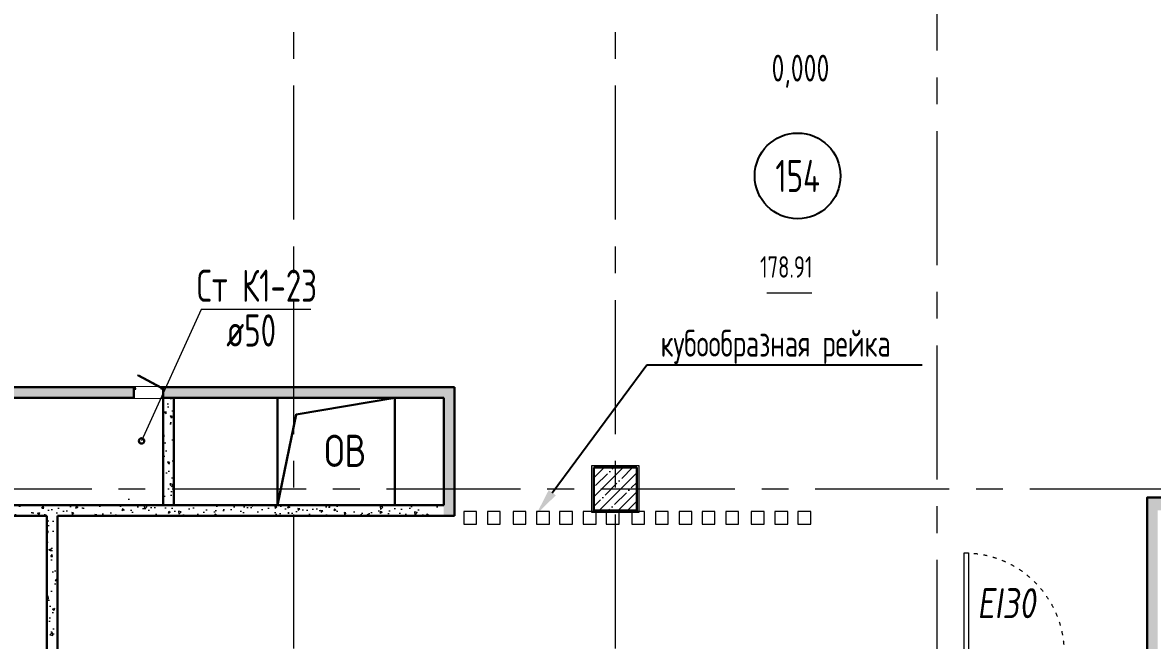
# Model space of a CAD drawing. Header units: millimetres. Extents: x -8689834 to 9419935, y 0 to 233063.
# Drawn here: x -211763 to -201223, y 117188 to 122952 of the extents above; entities that cross this region are included whole.
import ezdxf
from ezdxf import colors
from ezdxf.entities.mleader import LeaderData, LeaderLine
from ezdxf.enums import TextEntityAlignment as Align
from ezdxf.math import Vec2, Vec3

# ---------------------------------------------------------------- set-up
doc = ezdxf.new("R2010")
doc.units = ezdxf.units.MM
doc.header["$MEASUREMENT"] = 0
doc.linetypes.add('ACAD_ISO03W100', pattern=[30, 12, -18])
doc.linetypes.add('CENTER', pattern=[2, 1.25, -0.25, 0.25, -0.25])
doc.layers.get('0').update_dxf_attribs({"color": 250, "lineweight": 9})
for name, color, linetype, lineweight in [('АР_Выноски АПР', 7, 'Continuous', 5), ('АР_Двери', 175, 'Continuous', 18), ('АР_Колонны', 250, 'Continuous', 30), ('АР_Колонны Штрих', 250, 'Continuous', 5), ('АР_Маркер экспликации', 239, 'Continuous', 13), ('АР_Номер помещения', 1, 'Continuous', 25), ('АР_Оси', 195, 'Continuous', 9), ('АР_Отметки', 250, 'Continuous', 15), ('АР_Перегородки газоблок', 165, 'Continuous', 30), ('АР_Перегородки газоблок_Штрих', 165, 'Continuous', 5), ('АР_Подоконники', 163, 'Continuous', 9), ('АР_Помещения_площадь', 19, 'Continuous', 9), ('АР_Сущ Несущая стена', 216, 'Continuous', 30), ('ВК_канализация', 32, 'Continuous', 30), ('Задания на лючки', 32, 'Continuous', 15), ('М_проемы ОВ 4-5эт', 172, 'Continuous', 30), ('ОТВ.ВК', 212, 'Continuous', 30), ('ТХ_пищеблок', 30, 'Continuous', 20), ('Эвакуация', 7, 'Continuous', 9)]:
    doc.layers.add(name, color=color, linetype=linetype, lineweight=lineweight)
doc.layers.add('АР_Отверстия', color=251, linetype='Continuous')
doc.layers.add('АР_ПБ_Двери', color=7, linetype='Continuous', lineweight=15, true_color=0xdb0000)
doc.styles.add('ICOCPEUR', font='isocpeur.ttf')
doc.styles.add('ISOCPEUR', font='isocpeur.ttf', dxfattribs={"width": 0.7})
doc.styles.get("Standard").update_dxf_attribs({"font": 'isocpeur.ttf', "width": 0.7})
doc.styles.add('Архитект', font='isocpeur.ttf', dxfattribs={"width": 0.8, "oblique": 8})

# ---------------------------------------------------------------- blocks, each defined once
blk = doc.blocks.new('*U48')
at = {"layer": 'АР_Номер помещения', "color": 7}
blk.add_circle((-1643, -5356), 400, dxfattribs=at)
at = {"layer": 'АР_Помещения_площадь', "color": 7}
blk.add_line((-1510, -6451), (-1932, -6451), dxfattribs=at)
at = {"color": 7, "style": 'ISOCPEUR', "width": 0.7, "flags": 1}
blk.add_attdef('КАТЕГОРИЯ', (-499, -2092), '', height=250, dxfattribs=at)
at = {"layer": 'АР_Номер помещения', "color": 7, "style": 'ISOCPEUR', "width": 0.7}
blk.add_attdef('НОМЕР_ПОМЕЩЕНИЯ', text='', height=300, dxfattribs=at).set_placement((-1643, -5356), align=Align.MIDDLE_CENTER)
at = {"layer": 'АР_Помещения_площадь', "color": 7, "lineweight": 30, "width": 0.7, "flags": 104}
blk.add_attdef('ИМЯ_ПОМЕЩЕНИЯ', text='', height=100, dxfattribs=at).set_placement((158, 1217), align=Align.MIDDLE_CENTER)
at = {"layer": 'АР_Помещения_площадь', "color": 7, "style": 'ISOCPEUR', "width": 0.7}
blk.add_attdef('ПЛОЩАДЬ_ПОМЕЩЕНИЯ', text='', height=200, dxfattribs=at).set_placement((-1505, -6205), align=Align.MIDDLE_RIGHT)
blk = doc.blocks.new('*U787')
blk.add_lwpolyline([(-100, 80), (-100, 1010), (-140, 1010), (-140, 80)], close=True)
for points in [[(-1130, 0), (-1130, 80), (-1075, 80), (-1075, 0), (-1130, 0)], [(-1075, 80), (-1075, 0), (-1015, 0), (-1015, 40), (-1030, 40), (-1030, 80), (-1075, 80)], [(-55, 80), (-55, 0), (-115, 0), (-115, 40), (-100, 40), (-100, 80), (-55, 80)], [(0, 0), (0, 80), (-55, 80), (-55, 0), (0, 0)]]:
    blk.add_lwpolyline(points)
at = {"linetype": 'ACAD_ISO03W100', "ltscale": 3}
blk.add_arc((-100, 80), 930, 90, 180, dxfattribs=at)
blk = doc.blocks.new('_DotSmall')
at = {"color": 0, "linetype": 'ByBlock', "const_width": 0.5}
blk.add_lwpolyline([(-0.0625, 0, 1), (0.0625, 0, 1)], format="xyb", close=True, dxfattribs=at)
blk = doc.blocks.new('*U2002')
at = {"color": 7}
blk.add_wipeout([(-565, 60), (445, 60), (445, -310), (-565, -310)], dxfattribs=at)
for p, q in [((-530, 60), (-565, 60)), ((-550, 60), (-550, -10)), ((-550, -10), (-550, 60)), ((-510, 60), (-530, 60)), ((-510, 20), (-510, 60)), ((-500, 20), (-510, 20)), ((-500, -10), (-500, 20)), ((380, -10), (380, 20)), ((380, 20), (390, 20)), ((390, 20), (390, 60)), ((390, 60), (410, 60)), ((410, 60), (445, 60)), ((430, 60), (430, -10)), ((430, -10), (430, 60)), ((-565, -10), (-530, -10)), ((-530, -10), (-500, -10)), ((410, -10), (380, -10)), ((445, -10), (410, -10))]:
    blk.add_line(p, q)
at = {"lineweight": 30}
for p, q in [((-565, 60), (-565, -310)), ((445, 60), (445, -310))]:
    blk.add_line(p, q, dxfattribs=at)
blk.add_lwpolyline([(389, 60), (370, 25), (-424, 448), (-406, 483)], close=True)

msp = doc.modelspace()

# ---------------------------------------------------------------- hatches: boundary and pattern name
at = {"layer": 'АР_Колонны Штрих', "ltscale": 100}
h = msp.add_hatch(dxfattribs=at)
h.set_pattern_fill('ANSI35', color=256, scale=500)
h.set_pattern_definition([(45, (-1163486.01, 158672.16), (-88.388348, 88.388348), []), (45, (-1163397.63, 158672.16), (-88.388348, 88.388348), [156.25, -31.25, 0, -31.25])])
h.paths.add_polyline_path([(-206033.915, 118800.682), (-206433.915, 118800.682), (-206433.915, 118400.682), (-206033.915, 118400.682)])
at = {"layer": 'АР_Перегородки газоблок_Штрих', "ltscale": 100}
h = msp.add_hatch(dxfattribs=at)
h.set_pattern_fill('AR-CONC', color=256, scale=30)
h.set_pattern_definition([(50, (2627.93, 6749.96), (215.17805, -18.82564), [22.5, -247.5]), (355, (2627.93, 6749.96), (-41.6254, 225.65764), [18, -198]), (100.45144, (2645.86, 6748.4), (173.55265, 206.832), [19.12206, -210.34263]), (46.1842, (2627.93, 6809.96), (320.1724, -49.65578), [33.75, -371.25]), (96.63564, (2654.6, 6805.82), (280.3986, 292.2356), [28.6831, -315.51413]), (351.18416, (2627.93, 6809.96), (280.3986, 292.2356), [27, -297]), (21, (2657.93, 6794.96), (179.07212, -120.78567), [22.5, -247.5]), (326, (2657.93, 6794.96), (72.9946, 217.54501), [18, -198]), (71.45144, (2672.85, 6784.9), (252.06671, 96.75935), [19.12206, -210.34263]), (37.5, (2627.93, 6749.96), (3.647957, 99.868156), [0, -195.6, 0, -201, 0, -198.75]), (7.5, (2627.93, 6749.96), (78.92086, 118.323514), [0, -114.6, 0, -191.1, 0, -75.75]), (327.5, (2561.03, 6749.96), (160.14673, -6.766462), [0, -75, 0, -234, 0, -310.5]), (317.5, (2531.03, 6749.96), (174.95585, 30.031495), [0, -97.5, 0, -155.4, 0, -220.5])])
h.paths.add_polyline_path([(-207733.915, 119550.642), (-214417.215, 119550.642), (-214272.029, 119450.642), (-207833.915, 119450.642), (-207833.915, 118350.682), (-207733.915, 118350.682)])
h = msp.add_hatch(dxfattribs=at)
h.set_pattern_fill('AR-CONC', color=256, scale=30, angle=90)
h.set_pattern_definition([(140, (-97651.45, 329792.49), (18.82564, 215.17805), [22.5, -247.5]), (85, (-97651.45, 329792.49), (-225.65764, -41.6254), [18, -198]), (190.45144, (-97649.88, 329810.42), (-206.832, 173.55265), [19.12206, -210.34263]), (136.1842, (-97711.45, 329792.5), (49.65578, 320.1724), [33.75, -371.25]), (186.63564, (-97707.3, 329819.17), (-292.2356, 280.3986), [28.6831, -315.51413]), (81.18416, (-97711.45, 329792.5), (-292.2356, 280.3986), [27, -297]), (111, (-97696.45, 329822.49), (120.78567, 179.07212), [22.5, -247.5]), (56, (-97696.45, 329822.49), (-217.54501, 72.9946), [18, -198]), (161.45144, (-97686.38, 329837.4), (-96.75935, 252.06671), [19.12206, -210.34263]), (127.5, (-97651.45, 329792.49), (-99.868156, 3.647957), [0, -195.6, 0, -201, 0, -198.75]), (97.5, (-97651.45, 329792.49), (-118.323514, 78.92086), [0, -114.6, 0, -191.1, 0, -75.75]), (57.5, (-97651.45, 329725.59), (6.766462, 160.14673), [0, -75, 0, -234, 0, -310.5]), (47.5, (-97651.45, 329695.59), (-30.031495, 174.95585), [0, -97.5, 0, -155.4, 0, -220.5])])
h.paths.add_polyline_path([(-210452.132, 119450.642), (-210452.132, 118450.682), (-210352.129, 118450.682), (-210352.129, 119330.642), (-210352.129, 119450.642)])
h = msp.add_hatch(dxfattribs=at)
h.set_pattern_fill('AR-CONC', color=256, scale=30)
h.set_pattern_definition([(50, (0, 0), (215.17805, -18.82564), [22.5, -247.5]), (355, (0, 0), (-41.6254, 225.65764), [18, -198]), (100.45144, (17.93, -1.57), (173.55265, 206.832), [19.12206, -210.34263]), (46.1842, (0, 60), (320.1724, -49.65578), [33.75, -371.25]), (96.63564, (26.68, 55.86), (280.3986, 292.2356), [28.6831, -315.51413]), (351.18416, (0, 60), (280.3986, 292.2356), [27, -297]), (21, (30, 45), (179.07212, -120.78567), [22.5, -247.5]), (326, (30, 45), (72.9946, 217.54501), [18, -198]), (71.45144, (44.92, 34.93), (252.06671, 96.75935), [19.12206, -210.34263]), (37.5, (0, 0), (3.647957, 99.868156), [0, -195.6, 0, -201, 0, -198.75]), (7.5, (0, 0), (78.92086, 118.323514), [0, -114.6, 0, -191.1, 0, -75.75]), (327.5, (-66.9, 0), (160.14673, -6.766462), [0, -75, 0, -234, 0, -310.5]), (317.5, (-96.9, 0), (174.95585, 30.031495), [0, -97.5, 0, -155.4, 0, -220.5])])
h.paths.add_polyline_path([(-201173.791, 118370.892), (-201173.6, 118400.654), (-200433.915, 118400.682), (-200433.915, 118520.682), (-201273.392, 118520.65), (-201273.39, 115964.62), (-201273.322, 115964.62), (-201273.39, 115627.62), (-201273.39, 115600.682), (-201173.788, 115600.682)])
h.paths.add_polyline_path([(-201173.788, 115600.682), (-201273.39, 115600.106), (-201273.39, 115007.167), (-201273.388, 112600.682), (-201173.388, 112600.682), (-201173.388, 112680.682), (-200433.915, 112680.682), (-200433.915, 112800.682), (-200573.786, 112800.682), (-200573.786, 112800.677), (-201173.786, 112800.677)])
h.paths.add_polyline_path([(-200433.915, 112520.652), (-201173.388, 112520.651), (-201173.388, 112600.682), (-201273.388, 112600.682), (-201273.387, 110702.537), (-201173.387, 110702.536), (-201173.388, 112400.651), (-200433.917, 112400.652), (-200433.915, 112400.652)])
h = msp.add_hatch(dxfattribs=at)
h.set_pattern_fill('AR-CONC', color=256, scale=30)
h.set_pattern_definition([(50, (-1093.51, 5650), (215.17805, -18.82564), [22.5, -247.5]), (355, (-1093.5, 5650), (-41.6254, 225.65764), [18, -198]), (100.45144, (-1075.58, 5648.43), (173.55265, 206.832), [19.12206, -210.34263]), (46.1842, (-1093.5, 5710), (320.1724, -49.65578), [33.75, -371.25]), (96.63564, (-1066.83, 5705.86), (280.3986, 292.2356), [28.6831, -315.51413]), (351.18416, (-1093.5, 5710), (280.3986, 292.2356), [27, -297]), (21, (-1063.51, 5695), (179.07212, -120.78567), [22.5, -247.5]), (326, (-1063.5, 5695), (72.9946, 217.54501), [18, -198]), (71.45144, (-1048.59, 5684.93), (252.06671, 96.75935), [19.12206, -210.34263]), (37.5, (-1093.51, 5650), (3.647957, 99.868156), [0, -195.6, 0, -201, 0, -198.75]), (7.5, (-1093.51, 5650), (78.92086, 118.323514), [0, -114.6, 0, -191.1, 0, -75.75]), (327.5, (-1160.41, 5650), (160.14673, -6.766462), [0, -75, 0, -234, 0, -310.5]), (317.5, (-1190.41, 5650), (174.95585, 30.031495), [0, -97.5, 0, -155.4, 0, -220.5])])
h.paths.add_polyline_path([(-211435.354, 118450.682), (-214333.915, 118450.682), (-214333.915, 118350.682), (-211535.354, 118350.682), (-211535.354, 115923.779), (-211435.354, 115923.779)])
h = msp.add_hatch(dxfattribs=at)
h.set_pattern_fill('AR-CONC', color=256, scale=30, angle=180)
h.set_pattern_definition([(230, (-421777.2, 231151.36), (-215.17805, 18.82564), [22.5, -247.5]), (175, (-421777.2, 231151.36), (41.6254, -225.65764), [18, -198]), (280.45144, (-421795.13, 231152.93), (-173.55265, -206.832), [19.12206, -210.34263]), (226.1842, (-421777.2, 231091.36), (-320.1724, 49.65578), [33.75, -371.25]), (276.63564, (-421803.88, 231095.5), (-280.3986, -292.2356), [28.6831, -315.51413]), (171.18416, (-421777.2, 231091.36), (-280.3986, -292.2356), [27, -297]), (201, (-421807.2, 231106.36), (-179.07212, 120.78567), [22.5, -247.5]), (146, (-421807.2, 231106.36), (-72.9946, -217.54501), [18, -198]), (251.45144, (-421822.12, 231116.43), (-252.06671, -96.75935), [19.12206, -210.34263]), (217.5, (-421777.2, 231151.365), (-3.647957, -99.868156), [0, -195.6, 0, -201, 0, -198.75]), (187.5, (-421777.2, 231151.36), (-78.92086, -118.323514), [0, -114.6, 0, -191.1, 0, -75.75]), (147.5, (-421710.3, 231151.365), (-160.14673, 6.766462), [0, -75, 0, -234, 0, -310.5]), (137.5, (-421680.3, 231151.36), (-174.95585, -30.031495), [0, -97.5, 0, -155.4, 0, -220.5])])
h.paths.add_polyline_path([(-211435.354, 118350.682), (-207835.777, 118350.682), (-207835.777, 118450.682), (-211435.354, 118450.682)])

# ---------------------------------------------------------------- linework, layer by layer
at = {"ltscale": 100}
msp.add_lwpolyline([(-206453.915, 118820.682), (-206013.915, 118820.682), (-206013.915, 118380.682), (-206453.915, 118380.682)], close=True, dxfattribs=at)
at = {"layer": 'АР_Колонны', "ltscale": 100}
msp.add_lwpolyline([(-206433.915, 118800.682), (-206033.915, 118800.682), (-206033.915, 118400.682), (-206433.915, 118400.682)], close=True, dxfattribs=at)
at = {"layer": 'АР_Оси', "linetype": 'CENTER', "ltscale": 1000}
for p, q in [((-203233.822, 135939.875), (-203233.822, 80207.526)), ((-209233.915, 134363.151), (-209233.915, 78630.803)), ((-206233.915, 134363.151), (-206233.915, 78630.803)), ((-224367.609, 118600.682), (-141189.207, 118600.682))]:
    msp.add_line(p, q, dxfattribs=at)
at = {"layer": 'АР_Перегородки газоблок', "ltscale": 100}
for p, q in [((-207733.915, 119550.642), (-214417.215, 119550.642)), ((-207733.915, 119550.642), (-207733.915, 118350.682)), ((-211535.354, 119450.642), (-213733.915, 119450.642)), ((-211535.354, 119450.642), (-207833.915, 119450.642)), ((-210452.132, 119450.642), (-210452.132, 118450.682)), ((-210352.129, 119450.642), (-210352.13, 118450.682)), ((-207833.915, 119450.642), (-207833.915, 118450.682)), ((-207831.941, 118450.682), (-212033.915, 118450.682)), ((-211535.354, 118350.682), (-214333.915, 118350.682)), ((-211535.354, 118149.949), (-211535.354, 118350.682)), ((-211435.354, 118350.682), (-211435.354, 115923.779)), ((-207733.915, 118350.682), (-211435.354, 118350.682))]:
    msp.add_line(p, q, dxfattribs=at)
for points in [[(-201273.39, 115007.167), (-201273.392, 118520.65), (-200433.92, 118520.682)], [(-211535.354, 116122.265), (-211535.354, 118218.109)]]:
    msp.add_lwpolyline(points, dxfattribs=at)
at = {"layer": 'АР_Подоконники', "ltscale": 100}
msp.add_arc((-206026.246, 118393.013), 8235.689, 95.2661392, 171.9196052, dxfattribs=at)
at = {"layer": 'АР_Сущ Несущая стена', "lineweight": 18, "ltscale": 100}
for centre, radius, start, end in [((-206267.488, 118630.863), 8924.175, 95.7005181, 174.0842492), ((-205962.284, 118375.101), 8492.746, 98.0586526, 172.0437442)]:
    msp.add_arc(centre, radius, start, end, dxfattribs=at)
at = {"layer": 'М_проемы ОВ 4-5эт'}
msp.add_lwpolyline([(-209383.913, 118450.682), (-208289.41, 118450.682), (-208289.41, 119450.642), (-209383.913, 119450.642)], close=True, dxfattribs=at)
msp.add_lwpolyline([(-209383.913, 118450.683), (-209209.117, 119296.346), (-208289.41, 119450.642)], dxfattribs=at)
at = {"layer": 'ОТВ.ВК', "ltscale": 500}
msp.add_circle((-210652.933, 119048.75), 25, dxfattribs=at)
at = {"layer": 'ТХ_пищеблок'}
for p, q in [((-207527.66, 118390.92), (-207647.31, 118390.92)), ((-207647.31, 118390.92), (-207647.31, 118271.271)), ((-207527.66, 118271.271), (-207527.66, 118390.92)), ((-207307.254, 118390.92), (-207426.903, 118390.92)), ((-207426.903, 118390.92), (-207426.903, 118271.271)), ((-207307.254, 118271.271), (-207307.254, 118390.92)), ((-207067.955, 118390.92), (-207187.604, 118390.92)), ((-207187.604, 118390.92), (-207187.604, 118271.271)), ((-207067.955, 118271.271), (-207067.955, 118390.92)), ((-206847.548, 118390.92), (-206967.197, 118390.92)), ((-206967.197, 118390.92), (-206967.197, 118271.271)), ((-206847.548, 118271.271), (-206847.548, 118390.92)), ((-206633.438, 118390.92), (-206753.088, 118390.92)), ((-206753.088, 118390.92), (-206753.088, 118271.271)), ((-206633.438, 118271.271), (-206633.438, 118390.92)), ((-206413.031, 118390.92), (-206532.681, 118390.92)), ((-206532.681, 118390.92), (-206532.681, 118271.271)), ((-206413.031, 118271.271), (-206413.031, 118390.92)), ((-206198.922, 118390.92), (-206318.571, 118390.92)), ((-206318.571, 118390.92), (-206318.571, 118271.271)), ((-206198.922, 118271.271), (-206198.922, 118390.92)), ((-205959.623, 118391.359), (-206079.272, 118391.359)), ((-206079.272, 118391.359), (-206079.272, 118271.709)), ((-205959.623, 118271.709), (-205959.623, 118391.359)), ((-205739.216, 118390.92), (-205858.866, 118390.92)), ((-205858.866, 118390.92), (-205858.866, 118271.271)), ((-205739.216, 118271.271), (-205739.216, 118390.92)), ((-205518.809, 118390.92), (-205638.459, 118390.92)), ((-205638.459, 118390.92), (-205638.459, 118271.271)), ((-205518.809, 118271.271), (-205518.809, 118390.92)), ((-205304.7, 118390.92), (-205424.349, 118390.92)), ((-205424.349, 118390.92), (-205424.349, 118271.271)), ((-205304.7, 118271.271), (-205304.7, 118390.92)), ((-205084.293, 118391.359), (-205203.942, 118391.359)), ((-205203.942, 118391.359), (-205203.942, 118271.709)), ((-205084.293, 118271.709), (-205084.293, 118391.359)), ((-204844.994, 118391.359), (-204964.643, 118391.359)), ((-204964.643, 118391.359), (-204964.643, 118271.709)), ((-204844.994, 118271.709), (-204844.994, 118391.359)), ((-204624.587, 118391.359), (-204744.236, 118391.359)), ((-204744.236, 118391.359), (-204744.236, 118271.709)), ((-204624.587, 118271.709), (-204624.587, 118391.359)), ((-204410.478, 118390.92), (-204530.127, 118390.92)), ((-204530.127, 118390.92), (-204530.127, 118271.271)), ((-204410.478, 118271.271), (-204410.478, 118390.92)), ((-207647.31, 118271.271), (-207527.66, 118271.271)), ((-207426.903, 118271.271), (-207307.254, 118271.271)), ((-207187.604, 118271.271), (-207067.955, 118271.271)), ((-206967.197, 118271.271), (-206847.548, 118271.271)), ((-206753.088, 118271.271), (-206633.438, 118271.271)), ((-206532.681, 118271.271), (-206413.031, 118271.271)), ((-206318.571, 118271.271), (-206198.922, 118271.271)), ((-206079.272, 118271.709), (-205959.623, 118271.709)), ((-205858.866, 118271.271), (-205739.216, 118271.271)), ((-205638.459, 118271.271), (-205518.809, 118271.271)), ((-205424.349, 118271.271), (-205304.7, 118271.271)), ((-205203.942, 118271.709), (-205084.293, 118271.709)), ((-204964.643, 118271.709), (-204844.994, 118271.709)), ((-204744.236, 118271.709), (-204624.587, 118271.709)), ((-204530.127, 118271.271), (-204410.478, 118271.271))]:
    msp.add_line(p, q, dxfattribs=at)
at = {"layer": 'Эвакуация'}
msp.add_line((-210770.749, 118508.483), (-210770.749, 118500.783), dxfattribs=at)
at = {"layer": 'Эвакуация', "lineweight": 18}
msp.add_line((-210770.749, 118500.783), (-210770.749, 118508.483), dxfattribs=at)

# ---------------------------------------------------------------- block references
at = {"layer": 'АР_Двери', "xscale": -1}
msp.add_blockref('*U787', (-203077.835, 116994.239), dxfattribs=at)
at = {"layer": 'АР_Маркер экспликации'}
ref = msp.add_blockref('*U48', (-202889.523, 126877.047), dxfattribs=at)
ref.add_attrib('НОМЕР_ПОМЕЩЕНИЯ', '154', dxfattribs={"layer": 'АР_Номер помещения', "color": 7, "height": 300, "style": 'ISOCPEUR', "width": 0.7}).set_placement((-204532.117, 121520.849), align=Align.MIDDLE_CENTER)
ref.add_attrib('ПЛОЩАДЬ_ПОМЕЩЕНИЯ', '178.91', dxfattribs={"layer": 'АР_Помещения_площадь', "color": 7, "height": 200, "style": 'ISOCPEUR', "width": 0.7}).set_placement((-204394.645, 120672.087), align=Align.MIDDLE_RIGHT)

# ---------------------------------------------------------------- texts
at = {"layer": 'АР_Отверстия', "ltscale": 100, "insert": (-208753.143, 118956.471), "char_height": 300, "attachment_point": 5, "line_spacing_factor": 0.7, "style": 'ICOCPEUR'}
msp.add_mtext('\\A1;{\\W0.8;ОВ}', dxfattribs=at)
at = {"layer": 'АР_ПБ_Двери', "lineweight": 35, "style": 'Архитект', "oblique": 8, "width": 0.8}
msp.add_text('EI30', height=280, dxfattribs=at).set_placement((-202856.875, 117395.182))
at = {"layer": 'ВК_канализация', "color": 18, "ltscale": 100, "true_color": 0x000000, "char_height": 300, "attachment_point": 4, "style": 'ISOCPEUR'}
for s, insert, width in [('Ст К1-23', (-210137.475, 120496.644), 5891.51019), ('\\pxi-1,l1,t1,5;ø50', (-209862.533, 120079.364), 7500)]:
    msp.add_mtext(s, dxfattribs=dict(at, insert=insert, width=width))

# ---------------------------------------------------------------- leaders
at = {"layer": 'АР_Выноски АПР'}
ml = msp.add_multileader_mtext('Standard', dxfattribs=at)
ml.set_content('кубообразная рейка', color=256, style='ISOCPEUR')
ml.set_leader_properties()
ml.build(insert=Vec2(0, 0))
ml.multileader.update_dxf_attribs({"text_left_attachment_type": 6, "text_right_attachment_type": 6, "dogleg_length": 100, "arrow_head_size": 250})
ctx = ml.context
ctx.base_point, ctx.char_height, ctx.arrow_head_size, ctx.landing_gap_size, ctx.plane_origin = Vec3(-205835.714, 119760.282), 250, 250, 25, Vec3(-196879.423, 129769.138)
ctx.left_attachment, ctx.right_attachment = 6, 6
notes = []
notes.append((ctx, [(0, (1, 1, 0), (-205938.405, 119760.282), (1, 0), 102.691, [(2, [(-206970.054, 118364.902)], 0, [])])]))
ctx.mtext.insert, ctx.mtext.width, ctx.mtext.defined_height, ctx.mtext.flow_direction = Vec3(-205810.714, 120085.282), 4200.76545, 12.17, 5
at = {"layer": 'АР_Отметки'}
ml = msp.add_multileader_mtext('Standard', dxfattribs=at)
ml.set_content('0,000', color=256, style='ISOCPEUR')
ml.set_leader_properties(color=256, linetype='Continuous', lineweight=-1)
ml.set_arrow_properties(name='DOTSMALL')
ml.build(insert=Vec2(0, 0))
ml.multileader.update_dxf_attribs({"has_text_frame": 1, "text_left_attachment_type": 4, "text_right_attachment_type": 4, "dogleg_length": 100, "arrow_head_size": 180})
ctx = ml.context
ctx.base_point, ctx.char_height, ctx.arrow_head_size, ctx.landing_gap_size, ctx.plane_origin = Vec3(-204826.269, 122318.214), 250, 180, 50, Vec3(-207886.636, 120174.822)
ctx.left_attachment, ctx.right_attachment = 4, 4
notes.append((ctx, [(0, (0, 0, 0), (0, 0), (1, 0), 1, [])]))
ctx.mtext.insert, ctx.mtext.width, ctx.mtext.line_spacing_style, ctx.mtext.flow_direction = Vec3(-204776.269, 122651.548), 852.69703, 2, 5
ml = msp.add_multileader_mtext('Standard', dxfattribs=at)
ml.set_content('{\\W0.8;-2,730}', color=256, style='ISOCPEUR')
ml.set_leader_properties(color=256, linetype='Continuous', lineweight=-1)
ml.set_arrow_properties(name='DOTSMALL')
ml.build(insert=Vec2(0, 0))
ml.multileader.update_dxf_attribs({"has_text_frame": 1, "text_left_attachment_type": 4, "text_right_attachment_type": 4, "dogleg_length": 100, "arrow_head_size": 180})
ctx = ml.context
ctx.base_point, ctx.char_height, ctx.arrow_head_size, ctx.landing_gap_size, ctx.plane_origin = Vec3(-314791.321, 121809.018, 0), 250, 180, 50, Vec3(-319449.83, 117956.711, 0)
ctx.left_attachment, ctx.right_attachment = 4, 4
notes.append((ctx, [(0, (0, 0, 0), (0, 0), (1, 0), 1, [])]))
ctx.mtext.insert, ctx.mtext.width, ctx.mtext.defined_height, ctx.mtext.line_spacing_style, ctx.mtext.flow_direction = Vec3(-314741.321, 122142.352, 0), 769.98896, 343.888, 2, 5
ml = msp.add_multileader_mtext('Standard', dxfattribs=at)
ml.set_content('{\\W0.8;-2,430}', color=256, style='ISOCPEUR')
ml.set_leader_properties(color=256, linetype='Continuous', lineweight=-1)
ml.set_arrow_properties(name='DOTSMALL')
ml.build(insert=Vec2(0, 0))
ml.multileader.update_dxf_attribs({"has_text_frame": 1, "text_left_attachment_type": 4, "text_right_attachment_type": 4, "dogleg_length": 100, "arrow_head_size": 180})
ctx = ml.context
ctx.base_point, ctx.char_height, ctx.arrow_head_size, ctx.landing_gap_size, ctx.plane_origin = Vec3(-336711.886, 117132.656), 250, 180, 50, Vec3(-335659.193, 115477.482)
ctx.left_attachment, ctx.right_attachment = 4, 4
notes.append((ctx, [(0, (0, 0, 0), (0, 0), (1, 0), 1, [])]))
ctx.mtext.insert, ctx.mtext.width, ctx.mtext.line_spacing_style, ctx.mtext.flow_direction = Vec3(-336661.886, 117465.989), 852.69703, 2, 5
for ctx, leaders in notes:
    for number, flags, end, landing, length, lines in leaders:
        leader = LeaderData()
        leader.index, (leader.has_last_leader_line, leader.has_dogleg_vector, leader.attachment_direction) = number, flags
        leader.last_leader_point, leader.dogleg_vector, leader.dogleg_length = Vec3(end), Vec3(landing), length
        for number, points, colour, breaks in lines:
            line = LeaderLine()
            line.index, line.vertices, line.color, line.breaks = number, Vec3.list(points), colors.encode_raw_color(colour), breaks
            leader.lines.append(line)
        ctx.leaders.append(leader)

# ---------------------------------------------------------------- next in the draw order: block references
at = {"layer": 'Задания на лючки', "xscale": 0.2701273999331003, "yscale": 0.2701273999331003, "zscale": 0.2701273999331003, "rotation": 0.002280706094175931}
msp.add_blockref('*U2002', (-210572.315, 119534.432), dxfattribs=at)

# ---------------------------------------------------------------- next in the draw order: linework, layer by layer
at = {"layer": 'ВК_канализация', "color": 18, "lineweight": 13, "ltscale": 500, "true_color": 0x000000}
msp.add_lwpolyline([(-209074.998, 120275.85), (-210096.744, 120275.85), (-210652.933, 119048.75)], dxfattribs=at)

# ---------------------------------------------------------------- next in the draw order: leaders
at = {"layer": 'АР_Отметки'}
ml = msp.add_multileader_mtext('Standard', dxfattribs=at)
ml.set_content('{\\W0.8;-2,430}', color=256, style='ISOCPEUR')
ml.set_leader_properties(color=256, linetype='Continuous', lineweight=-1)
ml.set_arrow_properties(name='DOTSMALL')
ml.build(insert=Vec2(0, 0))
ml.multileader.update_dxf_attribs({"has_text_frame": 1, "text_left_attachment_type": 4, "text_right_attachment_type": 4, "dogleg_length": 100, "arrow_head_size": 180})
ctx = ml.context
ctx.base_point, ctx.char_height, ctx.arrow_head_size, ctx.landing_gap_size, ctx.plane_origin = Vec3(-301002.247, 120038.585), 250, 180, 50, Vec3(-299949.553, 118383.411)
ctx.left_attachment, ctx.right_attachment = 4, 4
notes = []
notes.append((ctx, [(0, (0, 0, 0), (0, 0), (1, 0), 1, [])]))
ctx.mtext.insert, ctx.mtext.width, ctx.mtext.line_spacing_style, ctx.mtext.flow_direction = Vec3(-300952.247, 120371.918), 852.69703, 2, 5
for ctx, leaders in notes:
    for number, flags, end, landing, length, lines in leaders:
        leader = LeaderData()
        leader.index, (leader.has_last_leader_line, leader.has_dogleg_vector, leader.attachment_direction) = number, flags
        leader.last_leader_point, leader.dogleg_vector, leader.dogleg_length = Vec3(end), Vec3(landing), length
        for number, points, colour, breaks in lines:
            line = LeaderLine()
            line.index, line.vertices, line.color, line.breaks = number, Vec3.list(points), colors.encode_raw_color(colour), breaks
            leader.lines.append(line)
        ctx.leaders.append(leader)

doc.saveas('drawing.dxf')
